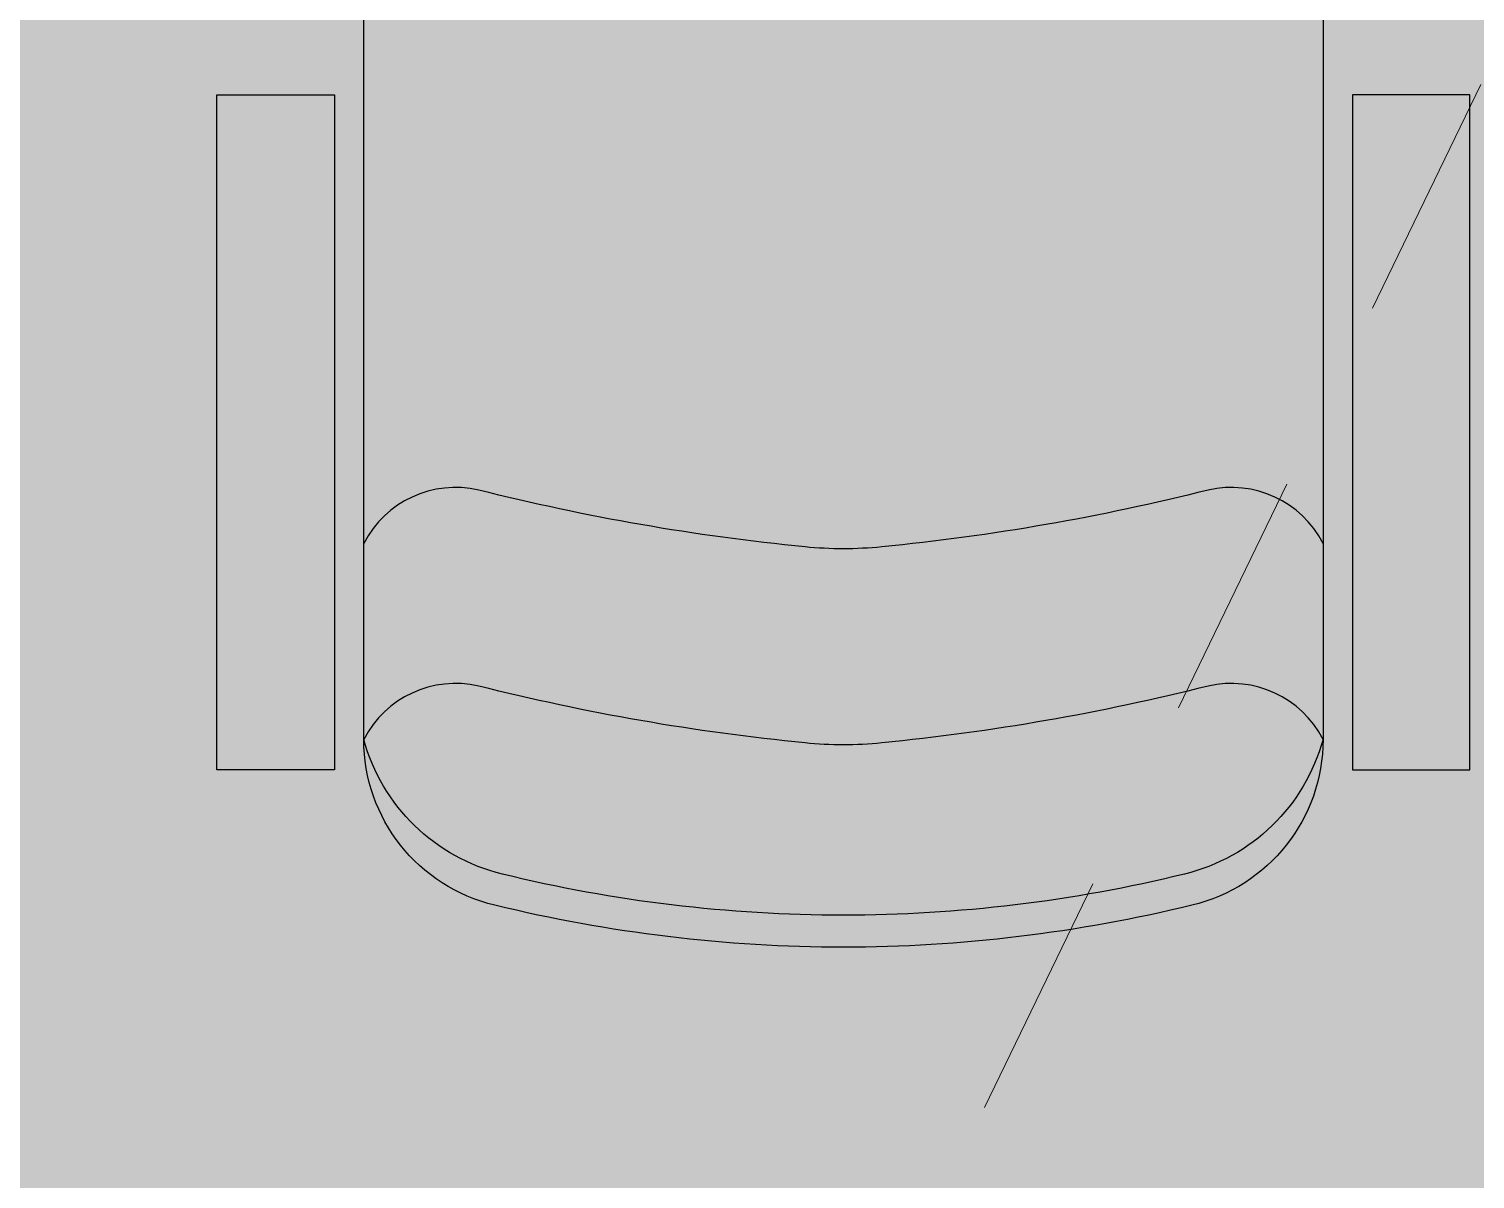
# Model space of a CAD drawing. Header units: metres. Extents: x 512 to 829, y -209 to 245.
# Drawn here: x 656.384 to 657.123, y -158.26 to -157.672 of the extents above; entities that cross this region are included whole.
import ezdxf

# ---------------------------------------------------------------- set-up
doc = ezdxf.new("R2010")
doc.units = ezdxf.units.M
doc.header["$LTSCALE"] = 0.508
doc.linetypes.add('HIDDEN', pattern=[0.375, 0.25, -0.125])
doc.layers.get('0').update_dxf_attribs({"lineweight": 15})
doc.layers.add('ARQ-LAYOUT', color=7, linetype='HIDDEN')
doc.layers.add('ARQ-MOB-CAD', color=250, linetype='Continuous')
doc.layers.add('USO-Capela', color=201, linetype='Continuous', lineweight=15)

# ---------------------------------------------------------------- blocks, each defined once
blk = doc.blocks.new('35S66S7401')
at = {"layer": 'ARQ-MOB-CAD'}
blk.add_lwpolyline([(-0.18014, 0.08269, 0.181476), (0.18014, 0.08269, 0.312558), (0.245, 0.17631), (0.245, 0.58377, 0.34754), (0.17798, 0.66854, 0.059745), (0, 0.69, 0.059745), (-0.17798, 0.66854, 0.34754), (-0.245, 0.58377), (-0.245, 0.17631, 0.312558)], format="xyb", close=True, dxfattribs=at)
for points in [[(0.245, 0.58377, 0.272556), (0.17422, 0.65265, 0.059776), (0, 0.67366, 0.059776), (-0.17421, 0.65265, 0.272556), (-0.245, 0.58377, 0.278118)], [(0.245, 0.58377, -0.342833), (0.18627, 0.55653, 0.037263), (0.01959, 0.58559, 0.049093), (-0.01959, 0.58559, 0.037263), (-0.18627, 0.55653, -0.342833), (-0.245, 0.58377)], [(0.245, 0.4836, -0.342833), (0.18627, 0.45636, 0.037263), (0.01959, 0.48542, 0.049093), (-0.01959, 0.48542, 0.037263), (-0.18627, 0.45636, -0.342833), (-0.245, 0.4836)]]:
    blk.add_lwpolyline(points, format="xyb", dxfattribs=at)
for points in [[(-0.26, 0.59939), (-0.32, 0.59939), (-0.32, 0.25439), (-0.26, 0.25439)], [(0.26, 0.59939), (0.32, 0.59939), (0.32, 0.25439), (0.26, 0.25439)]]:
    blk.add_lwpolyline(points, close=True, dxfattribs=at)

msp = doc.modelspace()

# ---------------------------------------------------------------- hatches: boundary and pattern name
at = {"layer": 'USO-Capela', "transparency": 33554559}
h = msp.add_hatch(color=256, dxfattribs=at)
h.dxf.hatch_style = 1
h.paths.add_polyline_path([(655.50446, -160.31508), (659.4169, -160.32111), (659.4169, -163.46803), (662.02446, -163.46803), (662.02446, -151.76961), (655.50446, -151.76961)])

# ---------------------------------------------------------------- linework, layer by layer
at = {"linetype": 'HIDDEN'}
msp.add_line((657.32374, -157.29175), (655.85387, -160.32111), dxfattribs=at)

# ---------------------------------------------------------------- block references
at = {"layer": 'ARQ-LAYOUT', "xscale": -1, "rotation": 180}
msp.add_blockref('35S66S7401', (656.7999, -157.45104), dxfattribs=at)

doc.saveas('drawing.dxf')
